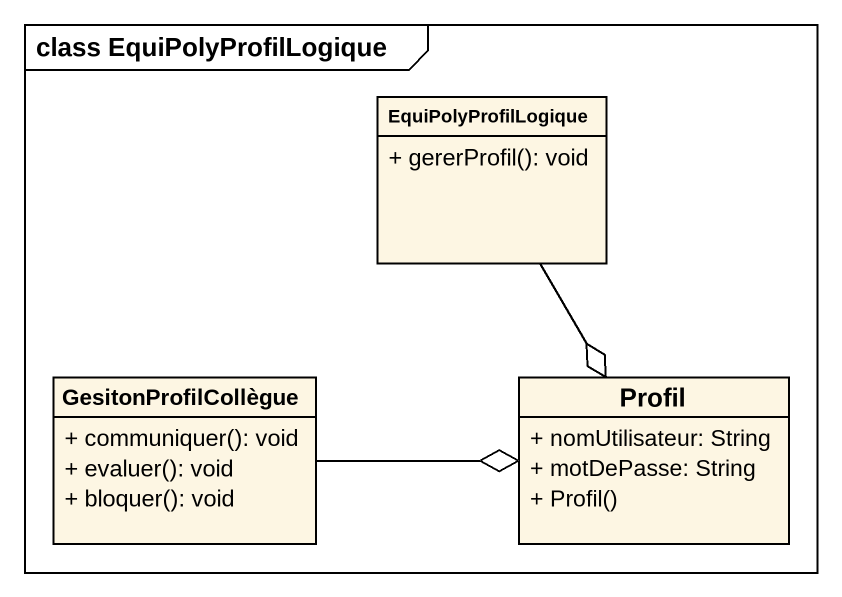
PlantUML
@startuml
mainframe class EquiPolyProfilLogique
hide circle
hide empty members
skinparam classAttributeIconSize 0
class EquiPolyProfilLogique {
  {field} + gererProfil(): void
}
class GesitonProfilCollègue {
  {field} + communiquer(): void
  {field} + evaluer(): void
  {field} + bloquer(): void
}
class Profil {
  + nomUtilisateur: String
  + motDePasse: String
  {field} + Profil()
}
EquiPolyProfilLogique --o Profil
GesitonProfilCollègue -right-o Profil
@enduml
